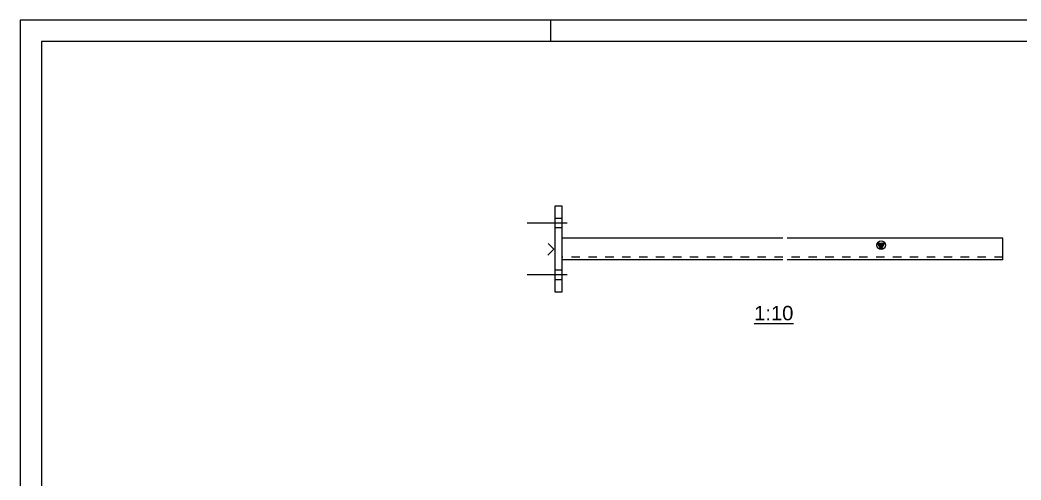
# Model space of a CAD drawing. Header units: millimetres. Extents: x 0 to 420, y 0 to 297.
# Drawn here: x 0 to 232, y 190.4 to 297 of the extents above; entities that cross this region are included whole.
import ezdxf

# ---------------------------------------------------------------- set-up
doc = ezdxf.new("R2010")
doc.units = ezdxf.units.MM
doc.linetypes.add('DXK_LINE_DOT2', pattern=[3.9198, 1.9599, -1.9599])
doc.styles.add('ARIAL', font='ARIAL.TTF', dxfattribs={"height": 0.2})

# ---------------------------------------------------------------- blocks, each defined once
blk = doc.blocks.new('Unknown-43783565-1177')
at = {"color": 5, "linetype": 'Continuous'}
for p, q in [((420, 297), (0, 297)), ((0, 297), (0, 0)), ((415, 292), (5, 292)), ((5, 292), (5, 5))]:
    blk.add_line(p, q, dxfattribs=at)
at = {"color": 7, "linetype": 'Continuous'}
blk.add_line((123, 292), (123, 297), dxfattribs=at)
blk = doc.blocks.new('Unknown-43783565-12 - 1267')
at = {"color": 6, "linetype": 'Continuous'}
blk.add_line((170.16, 226.67), (179.24, 226.67), dxfattribs=at)
at = {"color": 0, "linetype": 'Continuous'}
blk.add_wipeout([(179.24, 227.42), (179.24, 230.92), (170.16, 230.92), (170.16, 227.42)], dxfattribs=at)
at = {"color": 6, "linetype": 'Continuous', "style": 'ARIAL'}
blk.add_text('1:10', height=3.343, dxfattribs=at).set_placement((170.16, 227.42))
blk = doc.blocks.new('Surfacing-43783565-1283 - 1267')
at = {"color": 7, "linetype": 'Continuous'}
for p, q in [((124.05, 252.42), (124, 252.42)), ((124, 247.42), (124, 252.42)), ((124.05, 247.42), (124, 247.42))]:
    blk.add_line(p, q, dxfattribs=at)
at = {"color": 246, "linetype": 'DXK_LINE_DOT2'}
blk.add_line((124.05, 247.42), (124.05, 252.42), dxfattribs=at)
blk = doc.blocks.new('Part-43783565-1290 - 1267')
at = {"linetype": 'Continuous'}
blk.add_hatch(color=2, dxfattribs=at).paths.add_polyline_path([(199.57, 243.92), (198.77, 245.32), (200.37, 245.32)])
at = {"color": 2, "linetype": 'Continuous'}
for p, q in [((176.8, 246.42), (125.55, 246.42)), ((227.8, 246.42), (177.8, 246.42)), ((227.8, 241.42), (227.8, 246.42)), ((199.57, 243.92), (198.77, 245.32)), ((198.77, 245.32), (200.37, 245.32)), ((200.37, 245.32), (199.57, 243.92)), ((176.8, 241.42), (125.55, 241.42)), ((227.8, 241.42), (177.8, 241.42))]:
    blk.add_line(p, q, dxfattribs=at)
at = {"color": 7, "linetype": 'DXK_LINE_DOT2'}
for p, q in [((125.55, 246.42), (125.55, 241.42)), ((176.8, 242.02), (125.55, 242.02)), ((227.8, 242.02), (177.8, 242.02))]:
    blk.add_line(p, q, dxfattribs=at)
at = {"color": 2, "linetype": 'Continuous'}
blk.add_circle((199.57, 244.82), 1, dxfattribs=at)
blk = doc.blocks.new('Surfacing-43783565-1273 - 1267')
at = {"color": 7, "linetype": 'Continuous'}
for p, q in [((124.05, 252.42), (124, 252.42)), ((124, 247.42), (124, 252.42)), ((124.05, 247.42), (124, 247.42))]:
    blk.add_line(p, q, dxfattribs=at)
at = {"color": 246, "linetype": 'DXK_LINE_DOT2'}
blk.add_line((124.05, 247.42), (124.05, 252.42), dxfattribs=at)
blk = doc.blocks.new('Surfacing-43783565-1278 - 1267')
at = {"color": 7, "linetype": 'Continuous'}
for p, q in [((124.05, 240.42), (124, 240.42)), ((124, 235.42), (124, 240.42)), ((124.05, 235.42), (124, 235.42))]:
    blk.add_line(p, q, dxfattribs=at)
at = {"color": 246, "linetype": 'DXK_LINE_DOT2'}
blk.add_line((124.05, 235.42), (124.05, 240.42), dxfattribs=at)
blk = doc.blocks.new('Surfacing-43783565-1288 - 1267')
at = {"color": 7, "linetype": 'Continuous'}
for p, q in [((124.05, 240.42), (124, 240.42)), ((124, 235.42), (124, 240.42)), ((124.05, 235.42), (124, 235.42))]:
    blk.add_line(p, q, dxfattribs=at)
at = {"color": 246, "linetype": 'DXK_LINE_DOT2'}
blk.add_line((124.05, 235.42), (124.05, 240.42), dxfattribs=at)
blk = doc.blocks.new('Bolt-43783565-1289 - 1267')
at = {"color": 3, "linetype": 'Continuous'}
for p, q in [((125.55, 251.02), (124.05, 251.02)), ((125.55, 251.02), (124.05, 251.02)), ((126.8, 249.92), (117.55, 249.92)), ((126.8, 249.92), (117.55, 249.92)), ((125.55, 248.82), (124.05, 248.82)), ((125.55, 248.82), (124.05, 248.82)), ((125.55, 239.02), (124.05, 239.02)), ((125.55, 239.02), (124.05, 239.02)), ((126.8, 237.92), (117.55, 237.92)), ((126.8, 237.92), (117.55, 237.92)), ((125.55, 236.82), (124.05, 236.82)), ((125.55, 236.82), (124.05, 236.82))]:
    blk.add_line(p, q, dxfattribs=at)
blk = doc.blocks.new('Part-43783565-1291 - 1267')
at = {"color": 2, "linetype": 'Continuous'}
for p, q in [((124.05, 233.92), (124.05, 253.92)), ((124.05, 253.92), (125.55, 253.92)), ((125.55, 253.92), (125.55, 233.92)), ((123.75, 243.92), (122.35, 242.52)), ((123.75, 243.92), (122.45, 245.22)), ((125.55, 233.92), (124.05, 233.92))]:
    blk.add_line(p, q, dxfattribs=at)

msp = doc.modelspace()

# ---------------------------------------------------------------- block references
for name in ['Unknown-43783565-1177', 'Part-43783565-1291 - 1267', 'Bolt-43783565-1289 - 1267', 'Surfacing-43783565-1283 - 1267', 'Surfacing-43783565-1273 - 1267', 'Part-43783565-1290 - 1267', 'Surfacing-43783565-1278 - 1267', 'Surfacing-43783565-1288 - 1267']:
    msp.add_blockref(name, (0, 0))

# ---------------------------------------------------------------- next in the draw order: block references
msp.add_blockref('Unknown-43783565-12 - 1267', (0, 0))

doc.saveas('drawing.dxf')
